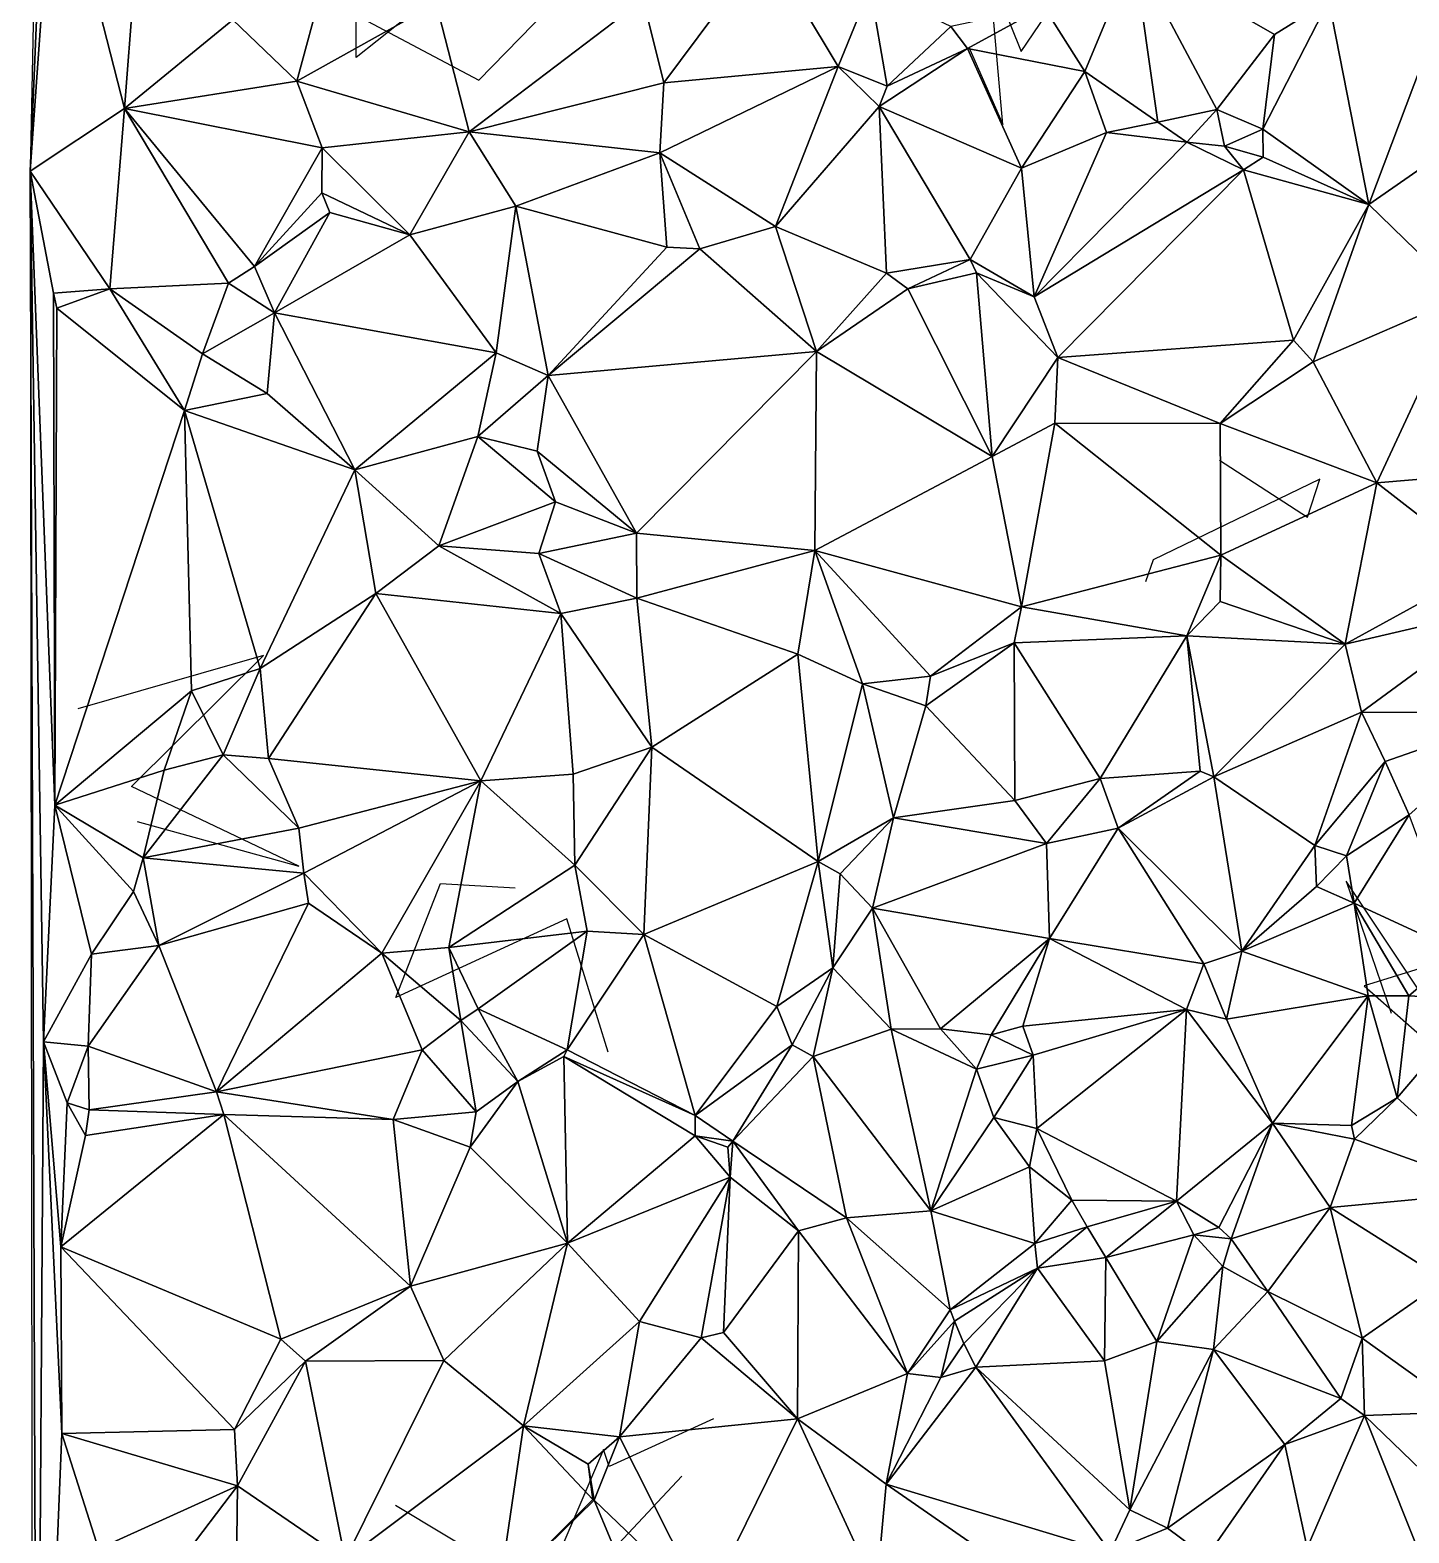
# Model space of a CAD drawing. Header units: metres. Extents: x -15 to 15.6, y -15.7 to 15.2.
# Drawn here: x -14.98 to -5.97, y -5.55 to 4.28 of the extents above; entities that cross this region are included whole.
import ezdxf

# ---------------------------------------------------------------- set-up
doc = ezdxf.new("R2010")
doc.units = ezdxf.units.M
doc.layers.add('CRACKS', color=1, linetype='Continuous')
doc.layers.add('STREET_MESH', color=7, linetype='Continuous')

msp = doc.modelspace()

# ---------------------------------------------------------------- linework, layer by layer
at = {"layer": 'CRACKS'}
for points in [[(-11.7506, 4.9707, 0.1), (-12.8483, 4.0969, 0.1), (-12.8497, 4.3724, 0.1), (-12.0479, 3.949, 0.1), (-11.4243, 4.5882, 0.1)], [(-8.8439, 4.1633, 0.1), (-8.6222, 3.6576, 0.1), (-8.7094, 4.6525, 0.1), (-8.5029, 4.1354, 0.1), (-8.1434, 4.6666, 0.1)], [(-7.2063, 1.4634, 0.1), (-6.6302, 1.0911, 0.1), (-6.5494, 1.3397, 0.1), (-7.6405, 0.8115, 0.1), (-7.6887, 0.6695, 0.1)], [(-14.2804, -0.8984, 0.1), (-13.223, -1.1907, 0.1), (-14.3183, -0.6689, 0.1), (-13.4554, 0.1867, 0.1), (-14.6677, -0.161, 0.1)], [(-11.2008, -2.4069, 0.1), (-11.4723, -1.5352, 0.1), (-12.5908, -2.0489, 0.1), (-12.2988, -1.3042, 0.1), (-11.8095, -1.3329, 0.1)], [(-4.8948, -1.5503, 0.1), (-6.2604, -1.9726, 0.1), (-5.4421, -2.6929, 0.1), (-6.3771, -1.2885, 0.1), (-6.0842, -2.1521, 0.1)], [(-10.5133, -4.8035, 0.1), (-11.1949, -5.1167, 0.1), (-11.232, -5.0051, 0.1), (-11.8007, -6.3332, 0.1), (-10.7196, -5.1789, 0.1)], [(-12.4973, -6.7002, 0.1), (-12.6286, -6.7743, 0.1), (-12.6706, -6.5453, 0.1), (-10.9788, -6.3398, 0.1), (-12.5922, -5.3716, 0.1)]]:
    msp.add_polyline3d(points, dxfattribs=at)
at = {"layer": 'STREET_MESH'}
for points in [[(-14.8087, 7.4692), (-14.8446, 9.9789), (-14.9806, 3.3544)], [(-14.8228, 5.5606), (-14.8087, 7.4692), (-14.9806, 3.3544)], [(-14.364, 3.7638), (-14.8228, 5.5606), (-14.9806, 3.3544)], [(-14.8228, 5.5606), (-14.364, 3.7638), (-14.2465, 5.2909)], [(-14.364, 3.7638), (-13.6551, 4.3419), (-14.2465, 5.2909)], [(-13.236, 3.9419), (-12.9008, 5.1811), (-13.6551, 4.3419)], [(-12.9008, 5.1811), (-13.236, 3.9419), (-12.3262, 4.4506)], [(-10.8378, 3.93), (-10.1716, 4.8271), (-10.9731, 4.4748)], [(-10.1716, 4.8271), (-10.8378, 3.93), (-9.6986, 4.0385)], [(-9.4894, 4.5527), (-10.1716, 4.8271), (-9.6986, 4.0385)], [(-7.765, 4.7757), (-8.3541, 4.4271), (-8.0852, 4.0042)], [(-7.6082, 3.6745), (-7.765, 4.7757), (-8.0852, 4.0042)], [(-6.4916, 4.4673), (-7.765, 4.7757), (-6.8472, 4.2481)], [(-7.765, 4.7757), (-7.2235, 3.7565), (-6.8472, 4.2481)], [(-7.765, 4.7757), (-7.6082, 3.6745), (-7.2235, 3.7565)], [(-9.3783, 3.9084), (-9.4894, 4.5527), (-9.6986, 4.0385)], [(-9.4894, 4.5527), (-9.3783, 3.9084), (-8.9614, 4.2988)], [(-13.236, 3.9419), (-12.1104, 3.6117), (-12.3262, 4.4506)], [(-12.1104, 3.6117), (-10.9731, 4.4748), (-12.3262, 4.4506)], [(-10.8378, 3.93), (-10.9731, 4.4748), (-12.1104, 3.6117)], [(-8.3541, 4.4271), (-8.9614, 4.2988), (-8.853, 4.1558)], [(-8.0852, 4.0042), (-8.3541, 4.4271), (-8.853, 4.1558)], [(-6.9236, 3.6291), (-6.4916, 4.4673), (-6.8472, 4.2481)], [(-6.4916, 4.4673), (-6.9236, 3.6291), (-6.2301, 3.136)], [(-5.7851, 4.3146), (-6.4916, 4.4673), (-6.2301, 3.136)], [(-14.364, 3.7638), (-13.236, 3.9419), (-13.6551, 4.3419)], [(-8.9614, 4.2988), (-9.3783, 3.9084), (-8.853, 4.1558)], [(-7.2235, 3.7565), (-6.9236, 3.6291), (-6.8472, 4.2481)], [(-5.396, 3.7154), (-5.7851, 4.3146), (-6.2301, 3.136)], [(-9.4309, 3.7765), (-8.5002, 3.3725), (-8.853, 4.1558)], [(-9.3783, 3.9084), (-9.4309, 3.7765), (-8.853, 4.1558)], [(-8.5002, 3.3725), (-8.0852, 4.0042), (-8.853, 4.1558)], [(-9.6986, 4.0385), (-10.8634, 3.4731), (-10.107, 2.9908)], [(-9.6986, 4.0385), (-10.8378, 3.93), (-10.8634, 3.4731)], [(-9.4309, 3.7765), (-9.6986, 4.0385), (-10.107, 2.9908)], [(-9.4309, 3.7765), (-9.3783, 3.9084), (-9.6986, 4.0385)], [(-13.0716, 3.5057), (-13.236, 3.9419), (-14.364, 3.7638)], [(-13.0716, 3.5057), (-12.1104, 3.6117), (-13.236, 3.9419)], [(-7.9452, 3.6068), (-8.0852, 4.0042), (-8.5002, 3.3725)], [(-7.6082, 3.6745), (-8.0852, 4.0042), (-7.9452, 3.6068)], [(-10.8634, 3.4731), (-10.8378, 3.93), (-12.1104, 3.6117)], [(-14.4597, 2.5832), (-14.364, 3.7638), (-14.9806, 3.3544)], [(-14.4597, 2.5832), (-13.683, 2.6221), (-14.364, 3.7638)], [(-13.5128, 2.731), (-13.0716, 3.5057), (-14.364, 3.7638)], [(-13.683, 2.6221), (-13.5128, 2.731), (-14.364, 3.7638)], [(-9.3826, 2.6861), (-9.4309, 3.7765), (-10.107, 2.9908)], [(-9.4309, 3.7765), (-8.8354, 2.7756), (-8.5002, 3.3725)], [(-8.8354, 2.7756), (-9.4309, 3.7765), (-9.3826, 2.6861)], [(-7.2235, 3.7565), (-7.6082, 3.6745), (-7.4191, 3.5425)], [(-7.1742, 3.517), (-7.2235, 3.7565), (-7.4191, 3.5425)], [(-7.1742, 3.517), (-6.9236, 3.6291), (-7.2235, 3.7565)], [(-7.6082, 3.6745), (-7.9452, 3.6068), (-7.4191, 3.5425)], [(-5.396, 3.7154), (-6.2301, 3.136), (-5.6114, 2.534)], [(-12.1104, 3.6117), (-13.0716, 3.5057), (-12.4986, 2.9368)], [(-11.8058, 3.1257), (-12.1104, 3.6117), (-12.4986, 2.9368)], [(-11.8058, 3.1257), (-10.8634, 3.4731), (-12.1104, 3.6117)], [(-8.4167, 2.5315), (-7.9452, 3.6068), (-8.5002, 3.3725)], [(-7.9452, 3.6068), (-8.4167, 2.5315), (-7.4191, 3.5425)], [(-8.4167, 2.5315), (-7.0492, 3.3617), (-7.4191, 3.5425)], [(-7.0492, 3.3617), (-7.1742, 3.517), (-7.4191, 3.5425)], [(-7.1742, 3.517), (-6.9209, 3.4441), (-6.9236, 3.6291)], [(-6.9236, 3.6291), (-6.9209, 3.4441), (-6.2301, 3.136)], [(-13.0716, 3.5057), (-13.5128, 2.731), (-13.0742, 3.2128)], [(-13.0716, 3.5057), (-13.0742, 3.2128), (-12.4986, 2.9368)], [(-10.8184, 2.8565), (-10.8634, 3.4731), (-11.8058, 3.1257)], [(-10.107, 2.9908), (-10.8634, 3.4731), (-10.6032, 2.8458)], [(-10.8634, 3.4731), (-10.8184, 2.8565), (-10.6032, 2.8458)], [(-6.9209, 3.4441), (-7.1742, 3.517), (-7.0492, 3.3617)], [(-6.9209, 3.4441), (-7.0492, 3.3617), (-6.2301, 3.136)], [(-14.9354, -8.8952), (-14.8918, -2.3399), (-14.9806, 3.3544)], [(-14.9597, -11.7362), (-14.9354, -8.8952), (-14.9806, 3.3544)], [(-14.8918, -2.3399), (-14.8197, -0.7911), (-14.9806, 3.3544)], [(-14.8197, -0.7911), (-14.8281, 2.5559), (-14.9806, 3.3544)], [(-14.8281, 2.5559), (-14.4597, 2.5832), (-14.9806, 3.3544)], [(-8.8354, 2.7756), (-8.4167, 2.5315), (-8.5002, 3.3725)], [(-7.0492, 3.3617), (-8.4167, 2.5315), (-8.2622, 2.1349)], [(-6.7218, 2.2489), (-7.0492, 3.3617), (-8.2622, 2.1349)], [(-7.0492, 3.3617), (-6.7218, 2.2489), (-6.2301, 3.136)], [(-13.0742, 3.2128), (-13.5128, 2.731), (-13.0213, 3.0837)], [(-12.4986, 2.9368), (-13.0742, 3.2128), (-13.0213, 3.0837)], [(-13.5128, 2.731), (-13.3821, 2.4276), (-13.0213, 3.0837)], [(-13.3821, 2.4276), (-12.4986, 2.9368), (-13.0213, 3.0837)], [(-11.9332, 2.166), (-11.8058, 3.1257), (-12.4986, 2.9368)], [(-11.8058, 3.1257), (-11.9332, 2.166), (-11.5931, 2.0182)], [(-10.8184, 2.8565), (-11.8058, 3.1257), (-11.5931, 2.0182)], [(-6.7218, 2.2489), (-6.594, 2.1069), (-6.2301, 3.136)], [(-6.2301, 3.136), (-6.594, 2.1069), (-5.6114, 2.534)], [(-9.84, 2.1748), (-10.107, 2.9908), (-10.6032, 2.8458)], [(-9.84, 2.1748), (-9.3826, 2.6861), (-10.107, 2.9908)], [(-13.3821, 2.4276), (-11.9332, 2.166), (-12.4986, 2.9368)], [(-10.8184, 2.8565), (-11.5931, 2.0182), (-10.6032, 2.8458)], [(-11.5931, 2.0182), (-9.84, 2.1748), (-10.6032, 2.8458)], [(-8.8354, 2.7756), (-9.3826, 2.6861), (-9.2421, 2.5849)], [(-8.7951, 2.6878), (-8.8354, 2.7756), (-9.2421, 2.5849)], [(-8.4167, 2.5315), (-8.8354, 2.7756), (-8.7951, 2.6878)], [(-13.5128, 2.731), (-13.683, 2.6221), (-13.3821, 2.4276)], [(-9.2421, 2.5849), (-9.3826, 2.6861), (-9.84, 2.1748)], [(-8.7951, 2.6878), (-9.2421, 2.5849), (-8.691, 1.4885)], [(-8.7951, 2.6878), (-8.691, 1.4885), (-8.2622, 2.1349)], [(-8.4167, 2.5315), (-8.7951, 2.6878), (-8.2622, 2.1349)], [(-14.4597, 2.5832), (-14.8281, 2.5559), (-14.8056, 2.4568)], [(-14.8056, 2.4568), (-14.8281, 2.5559), (-14.8197, -0.7911)], [(-14.4597, 2.5832), (-14.8056, 2.4568), (-13.9716, 1.7889)], [(-13.683, 2.6221), (-14.4597, 2.5832), (-13.8536, 2.1581)], [(-13.8536, 2.1581), (-14.4597, 2.5832), (-13.9716, 1.7889)], [(-13.3821, 2.4276), (-13.683, 2.6221), (-13.8536, 2.1581)], [(-9.2421, 2.5849), (-9.84, 2.1748), (-8.691, 1.4885)], [(-13.9716, 1.7889), (-14.8056, 2.4568), (-14.8197, -0.7911)], [(-6.594, 2.1069), (-6.1767, 1.3156), (-5.6114, 2.534)], [(-6.1767, 1.3156), (-5.1675, 1.401), (-5.6114, 2.534)], [(-13.4304, 1.9008), (-13.3821, 2.4276), (-13.8536, 2.1581)], [(-13.4304, 1.9008), (-12.8579, 1.4011), (-13.3821, 2.4276)], [(-12.8579, 1.4011), (-11.9332, 2.166), (-13.3821, 2.4276)], [(-11.9332, 2.166), (-12.8579, 1.4011), (-12.0532, 1.6189)], [(-11.9332, 2.166), (-12.0532, 1.6189), (-11.5931, 2.0182)], [(-11.0162, 0.9863), (-9.84, 2.1748), (-11.5931, 2.0182)], [(-9.84, 2.1748), (-11.0162, 0.9863), (-9.8511, 0.8724)], [(-9.84, 2.1748), (-9.8511, 0.8724), (-8.691, 1.4885)], [(-7.2021, 1.7037), (-6.7218, 2.2489), (-8.2622, 2.1349)], [(-6.7218, 2.2489), (-7.2021, 1.7037), (-6.594, 2.1069)], [(-13.4304, 1.9008), (-13.8536, 2.1581), (-13.9716, 1.7889)], [(-8.691, 1.4885), (-8.2822, 1.7054), (-8.2622, 2.1349)], [(-8.2822, 1.7054), (-7.2021, 1.7037), (-8.2622, 2.1349)], [(-6.594, 2.1069), (-7.2021, 1.7037), (-6.1767, 1.3156)], [(-12.0532, 1.6189), (-11.6665, 1.5226), (-11.5931, 2.0182)], [(-11.6665, 1.5226), (-11.0162, 0.9863), (-11.5931, 2.0182)], [(-12.8579, 1.4011), (-13.4304, 1.9008), (-13.9716, 1.7889)], [(-13.9716, 1.7889), (-14.8197, -0.7911), (-13.9249, -0.0441)], [(-13.4776, 0.1027), (-13.9716, 1.7889), (-13.9249, -0.0441)], [(-13.4776, 0.1027), (-12.8579, 1.4011), (-13.9716, 1.7889)], [(-8.5008, 0.5057), (-8.2822, 1.7054), (-8.691, 1.4885)], [(-8.2822, 1.7054), (-8.5008, 0.5057), (-7.1962, 0.8432)], [(-7.2021, 1.7037), (-8.2822, 1.7054), (-7.1962, 0.8432)], [(-6.1767, 1.3156), (-7.2021, 1.7037), (-7.1962, 0.8432)], [(-12.8579, 1.4011), (-12.3081, 0.9028), (-12.0532, 1.6189)], [(-12.3081, 0.9028), (-11.5457, 1.1912), (-12.0532, 1.6189)], [(-11.5457, 1.1912), (-11.6665, 1.5226), (-12.0532, 1.6189)], [(-11.5457, 1.1912), (-11.0162, 0.9863), (-11.6665, 1.5226)], [(-9.8511, 0.8724), (-8.5008, 0.5057), (-8.691, 1.4885)], [(-12.7216, 0.5928), (-12.8579, 1.4011), (-13.4776, 0.1027)], [(-12.3081, 0.9028), (-12.8579, 1.4011), (-12.7216, 0.5928)], [(-5.1675, 1.401), (-6.1767, 1.3156), (-5.4663, 0.7647)], [(-6.1767, 1.3156), (-7.1962, 0.8432), (-6.3854, 0.2616)], [(-5.4663, 0.7647), (-6.1767, 1.3156), (-6.3854, 0.2616)], [(-11.5457, 1.1912), (-12.3081, 0.9028), (-11.6557, 0.8532)], [(-11.0162, 0.9863), (-11.5457, 1.1912), (-11.6557, 0.8532)], [(-11.0136, 0.5624), (-11.0162, 0.9863), (-11.6557, 0.8532)], [(-11.0162, 0.9863), (-11.0136, 0.5624), (-9.8511, 0.8724)], [(-12.3081, 0.9028), (-12.7216, 0.5928), (-11.5119, 0.4613)], [(-12.3081, 0.9028), (-11.5119, 0.4613), (-11.6557, 0.8532)], [(-11.5119, 0.4613), (-11.0136, 0.5624), (-11.6557, 0.8532)], [(-9.8511, 0.8724), (-11.0136, 0.5624), (-9.9614, 0.1954)], [(-9.5404, 0.0008), (-9.8511, 0.8724), (-9.9614, 0.1954)], [(-9.0939, 0.0507), (-9.8511, 0.8724), (-9.5404, 0.0008)], [(-9.0939, 0.0507), (-8.5008, 0.5057), (-9.8511, 0.8724)], [(-8.5008, 0.5057), (-7.4196, 0.3155), (-7.1962, 0.8432)], [(-7.4196, 0.3155), (-7.201, 0.54), (-7.1962, 0.8432)], [(-7.1962, 0.8432), (-7.201, 0.54), (-6.3854, 0.2616)], [(-5.3395, 0.504), (-5.4663, 0.7647), (-6.3854, 0.2616)], [(-13.4219, -0.4863), (-12.7216, 0.5928), (-13.4776, 0.1027)], [(-12.7216, 0.5928), (-13.4219, -0.4863), (-12.0342, -0.633)], [(-11.5119, 0.4613), (-12.7216, 0.5928), (-12.0342, -0.633)], [(-10.9156, -0.4117), (-11.0136, 0.5624), (-11.5119, 0.4613)], [(-11.0136, 0.5624), (-10.9156, -0.4117), (-9.9614, 0.1954)], [(-8.5008, 0.5057), (-9.0939, 0.0507), (-8.5473, 0.2699)], [(-8.5008, 0.5057), (-8.5473, 0.2699), (-7.4196, 0.3155)], [(-7.201, 0.54), (-7.4196, 0.3155), (-6.3854, 0.2616)], [(-6.2783, -0.1847), (-5.3395, 0.504), (-6.3854, 0.2616)], [(-5.3395, 0.504), (-6.2783, -0.1847), (-5.213, -0.1875)], [(-11.4309, -0.5882), (-11.5119, 0.4613), (-12.0342, -0.633)], [(-11.4309, -0.5882), (-10.9156, -0.4117), (-11.5119, 0.4613)], [(-7.4196, 0.3155), (-8.5473, 0.2699), (-7.9863, -0.6173)], [(-7.3331, -0.5698), (-7.4196, 0.3155), (-7.9863, -0.6173)], [(-7.4196, 0.3155), (-7.2423, -0.6057), (-6.3854, 0.2616)], [(-7.3331, -0.5698), (-7.2423, -0.6057), (-7.4196, 0.3155)], [(-8.544, -0.7609), (-8.5473, 0.2699), (-9.126, -0.1415)], [(-8.5473, 0.2699), (-9.0939, 0.0507), (-9.126, -0.1415)], [(-8.5473, 0.2699), (-8.544, -0.7609), (-7.9863, -0.6173)], [(-7.2423, -0.6057), (-6.2783, -0.1847), (-6.3854, 0.2616)], [(-13.7185, -0.4627), (-13.4776, 0.1027), (-13.9249, -0.0441)], [(-13.7185, -0.4627), (-13.4219, -0.4863), (-13.4776, 0.1027)], [(-10.9156, -0.4117), (-9.829, -1.1605), (-9.9614, 0.1954)], [(-9.829, -1.1605), (-9.5404, 0.0008), (-9.9614, 0.1954)], [(-9.5404, 0.0008), (-9.829, -1.1605), (-9.3377, -0.8746)], [(-9.0939, 0.0507), (-9.5404, 0.0008), (-9.126, -0.1415)], [(-9.126, -0.1415), (-9.5404, 0.0008), (-9.3377, -0.8746)], [(-14.8197, -0.7911), (-14.1042, -0.5633), (-13.9249, -0.0441)], [(-14.1042, -0.5633), (-13.7185, -0.4627), (-13.9249, -0.0441)], [(-8.544, -0.7609), (-9.126, -0.1415), (-9.3377, -0.8746)], [(-6.2783, -0.1847), (-7.2423, -0.6057), (-6.582, -1.0565)], [(-6.1221, -0.5071), (-6.2783, -0.1847), (-6.582, -1.0565)], [(-6.2783, -0.1847), (-6.1221, -0.5071), (-5.213, -0.1875)], [(-6.1221, -0.5071), (-5.9663, -0.8549), (-5.213, -0.1875)], [(-13.7185, -0.4627), (-14.1042, -0.5633), (-14.2412, -1.135)], [(-13.2244, -0.9426), (-13.7185, -0.4627), (-14.2412, -1.135)], [(-13.4219, -0.4863), (-13.7185, -0.4627), (-13.2244, -0.9426)], [(-13.4219, -0.4863), (-13.2244, -0.9426), (-12.0342, -0.633)], [(-11.4197, -1.1833), (-10.9156, -0.4117), (-11.4309, -0.5882)], [(-10.9156, -0.4117), (-11.4197, -1.1833), (-10.9685, -1.6374)], [(-10.9156, -0.4117), (-10.9685, -1.6374), (-9.829, -1.1605)], [(-14.2412, -1.135), (-14.1042, -0.5633), (-14.8197, -0.7911)], [(-11.4197, -1.1833), (-11.4309, -0.5882), (-12.0342, -0.633)], [(-7.8692, -0.942), (-7.3331, -0.5698), (-7.9863, -0.6173)], [(-7.8692, -0.942), (-7.2423, -0.6057), (-7.3331, -0.5698)], [(-6.3753, -1.1235), (-6.1221, -0.5071), (-6.582, -1.0565)], [(-6.3753, -1.1235), (-5.9663, -0.8549), (-6.1221, -0.5071)], [(-13.2244, -0.9426), (-13.1912, -1.2366), (-12.0342, -0.633)], [(-13.1912, -1.2366), (-12.6818, -1.7591), (-12.0342, -0.633)], [(-12.6818, -1.7591), (-12.2431, -1.7214), (-12.0342, -0.633)], [(-12.2431, -1.7214), (-11.4197, -1.1833), (-12.0342, -0.633)], [(-7.9863, -0.6173), (-8.544, -0.7609), (-8.3367, -1.0428)], [(-7.8692, -0.942), (-7.9863, -0.6173), (-8.3367, -1.0428)], [(-7.2423, -0.6057), (-7.8692, -0.942), (-7.0598, -1.7463)], [(-7.2423, -0.6057), (-7.0598, -1.7463), (-6.582, -1.0565)], [(-8.544, -0.7609), (-9.3377, -0.8746), (-8.3367, -1.0428)], [(-14.5786, -1.7659), (-14.8197, -0.7911), (-14.8918, -2.3399)], [(-14.3052, -1.3559), (-14.2412, -1.135), (-14.8197, -0.7911)], [(-14.5786, -1.7659), (-14.3052, -1.3559), (-14.8197, -0.7911)], [(-9.829, -1.1605), (-9.6851, -1.2408), (-9.3377, -0.8746)], [(-9.6851, -1.2408), (-9.4745, -1.4656), (-9.3377, -0.8746)], [(-9.3377, -0.8746), (-9.4745, -1.4656), (-8.3367, -1.0428)], [(-6.326, -1.4331), (-5.9663, -0.8549), (-6.3753, -1.1235)], [(-5.9663, -0.8549), (-6.326, -1.4331), (-5.6318, -1.753)], [(-13.1912, -1.2366), (-13.2244, -0.9426), (-14.2412, -1.135)], [(-8.3165, -1.6624), (-7.8692, -0.942), (-8.3367, -1.0428)], [(-7.3093, -1.8291), (-7.8692, -0.942), (-8.3165, -1.6624)], [(-7.0598, -1.7463), (-7.8692, -0.942), (-7.3093, -1.8291)], [(-9.4745, -1.4656), (-8.3165, -1.6624), (-8.3367, -1.0428)], [(-7.0598, -1.7463), (-6.572, -1.3233), (-6.582, -1.0565)], [(-6.572, -1.3233), (-6.3753, -1.1235), (-6.582, -1.0565)], [(-14.3052, -1.3559), (-14.138, -1.7101), (-14.2412, -1.135)], [(-14.138, -1.7101), (-13.1912, -1.2366), (-14.2412, -1.135)], [(-10.9685, -1.6374), (-10.1002, -2.1078), (-9.829, -1.1605)], [(-10.1002, -2.1078), (-9.7344, -1.8548), (-9.829, -1.1605)], [(-9.7344, -1.8548), (-9.6851, -1.2408), (-9.829, -1.1605)], [(-6.572, -1.3233), (-6.326, -1.4331), (-6.3753, -1.1235)], [(-13.1912, -1.2366), (-14.138, -1.7101), (-13.1599, -1.4329)], [(-12.6818, -1.7591), (-13.1912, -1.2366), (-13.1599, -1.4329)], [(-11.3389, -1.6147), (-11.4197, -1.1833), (-12.2431, -1.7214)], [(-11.4197, -1.1833), (-11.3389, -1.6147), (-10.9685, -1.6374)], [(-9.6851, -1.2408), (-9.7344, -1.8548), (-9.4745, -1.4656)], [(-14.138, -1.7101), (-14.3052, -1.3559), (-14.5786, -1.7659)], [(-7.0598, -1.7463), (-6.326, -1.4331), (-6.572, -1.3233)], [(-14.138, -1.7101), (-13.763, -2.6653), (-13.1599, -1.4329)], [(-13.763, -2.6653), (-12.6818, -1.7591), (-13.1599, -1.4329)], [(-9.7344, -1.8548), (-9.3528, -2.256), (-9.4745, -1.4656)], [(-9.0292, -2.2531), (-8.3165, -1.6624), (-9.4745, -1.4656)], [(-9.3528, -2.256), (-9.0292, -2.2531), (-9.4745, -1.4656)], [(-6.326, -1.4331), (-7.0598, -1.7463), (-6.2334, -2.0389)], [(-5.9689, -2.0376), (-6.326, -1.4331), (-6.2334, -2.0389)], [(-6.326, -1.4331), (-5.9689, -2.0376), (-5.6318, -1.753)], [(-12.0513, -2.1236), (-11.3389, -1.6147), (-12.2431, -1.7214)], [(-12.0513, -2.1236), (-11.4709, -2.3921), (-11.3389, -1.6147)], [(-11.3389, -1.6147), (-11.4709, -2.3921), (-10.9685, -1.6374)], [(-11.4709, -2.3921), (-10.6327, -2.8199), (-10.9685, -1.6374)], [(-10.6327, -2.8199), (-10.1002, -2.1078), (-10.9685, -1.6374)], [(-8.3165, -1.6624), (-9.0292, -2.2531), (-8.6991, -2.2925)], [(-8.4913, -2.2357), (-8.3165, -1.6624), (-8.6991, -2.2925)], [(-8.4913, -2.2357), (-7.4209, -2.1276), (-8.3165, -1.6624)], [(-7.4209, -2.1276), (-7.3093, -1.8291), (-8.3165, -1.6624)], [(-14.6007, -2.3668), (-14.5786, -1.7659), (-14.8918, -2.3399)], [(-14.138, -1.7101), (-14.5786, -1.7659), (-14.6007, -2.3668)], [(-13.763, -2.6653), (-14.138, -1.7101), (-14.6007, -2.3668)], [(-13.763, -2.6653), (-12.4187, -2.3904), (-12.6818, -1.7591)], [(-12.6818, -1.7591), (-12.1642, -2.199), (-12.2431, -1.7214)], [(-12.4187, -2.3904), (-12.1642, -2.199), (-12.6818, -1.7591)], [(-12.1642, -2.199), (-12.0513, -2.1236), (-12.2431, -1.7214)], [(-7.1593, -2.19), (-7.0598, -1.7463), (-7.3093, -1.8291)], [(-7.0598, -1.7463), (-7.1593, -2.19), (-6.2334, -2.0389)], [(-5.9689, -2.0376), (-5.4978, -2.0653), (-5.6318, -1.753)], [(-9.7344, -1.8548), (-10.1002, -2.1078), (-9.9991, -2.3583)], [(-9.8608, -2.4343), (-9.7344, -1.8548), (-9.9991, -2.3583)], [(-9.8608, -2.4343), (-9.3528, -2.256), (-9.7344, -1.8548)], [(-7.4209, -2.1276), (-7.1593, -2.19), (-7.3093, -1.8291)], [(-6.2334, -2.0389), (-7.1593, -2.19), (-6.8591, -2.8703)], [(-6.3422, -2.8851), (-6.2334, -2.0389), (-6.8591, -2.8703)], [(-6.2334, -2.0389), (-6.3422, -2.8851), (-6.0449, -2.7055)], [(-5.9689, -2.0376), (-6.2334, -2.0389), (-6.0449, -2.7055)], [(-5.4978, -2.0653), (-5.9689, -2.0376), (-6.0449, -2.7055)], [(-12.1642, -2.199), (-11.7917, -2.5982), (-12.0513, -2.1236)], [(-11.7917, -2.5982), (-11.4709, -2.3921), (-12.0513, -2.1236)], [(-10.1002, -2.1078), (-10.6327, -2.8199), (-9.9991, -2.3583)], [(-7.4209, -2.1276), (-8.4913, -2.2357), (-8.4228, -2.4259)], [(-7.4209, -2.1276), (-8.4228, -2.4259), (-8.4007, -2.9065)], [(-7.4209, -2.1276), (-8.4007, -2.9065), (-7.4875, -3.3801)], [(-6.8591, -2.8703), (-7.4209, -2.1276), (-7.4875, -3.3801)], [(-7.1593, -2.19), (-7.4209, -2.1276), (-6.8591, -2.8703)], [(-5.3682, -3.318), (-5.4978, -2.0653), (-6.0449, -2.7055)], [(-12.0643, -2.7976), (-12.1642, -2.199), (-12.4187, -2.3904)], [(-12.0643, -2.7976), (-11.7917, -2.5982), (-12.1642, -2.199)], [(-9.3528, -2.256), (-9.8608, -2.4343), (-9.0934, -3.4449)], [(-9.3528, -2.256), (-8.7945, -2.5183), (-9.0292, -2.2531)], [(-8.7945, -2.5183), (-9.3528, -2.256), (-9.0934, -3.4449)], [(-9.0292, -2.2531), (-8.7945, -2.5183), (-8.6991, -2.2925)], [(-8.4228, -2.4259), (-8.4913, -2.2357), (-8.6991, -2.2925)], [(-14.8918, -2.3399), (-14.9354, -8.8952), (-14.7722, -4.9005)], [(-14.7802, -3.6795), (-14.8918, -2.3399), (-14.7722, -4.9005)], [(-14.7802, -3.6795), (-14.7385, -2.7374), (-14.8918, -2.3399)], [(-14.7385, -2.7374), (-14.6007, -2.3668), (-14.8918, -2.3399)], [(-8.7945, -2.5183), (-8.4228, -2.4259), (-8.6991, -2.2925)], [(-14.7385, -2.7374), (-14.5945, -2.783), (-14.6007, -2.3668)], [(-14.5945, -2.783), (-13.763, -2.6653), (-14.6007, -2.3668)], [(-12.4187, -2.3904), (-13.763, -2.6653), (-12.6071, -2.8461)], [(-12.0643, -2.7976), (-12.4187, -2.3904), (-12.6071, -2.8461)], [(-11.4709, -2.3921), (-11.7917, -2.5982), (-11.491, -2.435)], [(-11.491, -2.435), (-11.7917, -2.5982), (-11.4667, -3.6552)], [(-11.4709, -2.3921), (-11.491, -2.435), (-10.6327, -2.8199)], [(-11.491, -2.435), (-10.6332, -2.9541), (-10.6327, -2.8199)], [(-10.6332, -2.9541), (-11.491, -2.435), (-11.4667, -3.6552)], [(-10.6327, -2.8199), (-10.3872, -2.9887), (-9.9991, -2.3583)], [(-10.3872, -2.9887), (-9.8608, -2.4343), (-9.9991, -2.3583)], [(-9.8608, -2.4343), (-10.3872, -2.9887), (-9.6444, -3.4893)], [(-9.0934, -3.4449), (-9.8608, -2.4343), (-9.6444, -3.4893)], [(-8.4228, -2.4259), (-8.7945, -2.5183), (-8.68, -2.8344)], [(-8.4228, -2.4259), (-8.68, -2.8344), (-8.4007, -2.9065)], [(-8.7945, -2.5183), (-9.0934, -3.4449), (-8.68, -2.8344)], [(-11.7917, -2.5982), (-12.0643, -2.7976), (-12.1031, -3.0281)], [(-11.4667, -3.6552), (-11.7917, -2.5982), (-12.1031, -3.0281)], [(-14.6187, -2.9509), (-14.7385, -2.7374), (-14.7802, -3.6795)], [(-14.5945, -2.783), (-14.7385, -2.7374), (-14.6187, -2.9509)], [(-13.763, -2.6653), (-14.5945, -2.783), (-13.7135, -2.8133)], [(-12.6071, -2.8461), (-13.763, -2.6653), (-13.7135, -2.8133)], [(-6.3422, -2.8851), (-6.3227, -2.9765), (-6.0449, -2.7055)], [(-6.3227, -2.9765), (-5.3682, -3.318), (-6.0449, -2.7055)], [(-14.6187, -2.9509), (-14.7802, -3.6795), (-13.7135, -2.8133)], [(-14.7802, -3.6795), (-13.341, -4.2838), (-13.7135, -2.8133)], [(-14.5945, -2.783), (-14.6187, -2.9509), (-13.7135, -2.8133)], [(-12.4929, -3.9367), (-12.6071, -2.8461), (-13.7135, -2.8133)], [(-13.341, -4.2838), (-12.4929, -3.9367), (-13.7135, -2.8133)], [(-12.0643, -2.7976), (-12.6071, -2.8461), (-12.1031, -3.0281)], [(-12.6071, -2.8461), (-12.4929, -3.9367), (-12.1031, -3.0281)], [(-10.6332, -2.9541), (-10.3872, -2.9887), (-10.6327, -2.8199)], [(-9.0934, -3.4449), (-8.4478, -3.1555), (-8.68, -2.8344)], [(-8.68, -2.8344), (-8.4478, -3.1555), (-8.4007, -2.9065)], [(-8.4478, -3.1555), (-8.1717, -3.3744), (-8.4007, -2.9065)], [(-8.4007, -2.9065), (-8.1717, -3.3744), (-7.4875, -3.3801)], [(-7.2104, -3.552), (-6.8591, -2.8703), (-7.4875, -3.3801)], [(-7.2104, -3.552), (-7.1297, -3.6276), (-6.8591, -2.8703)], [(-7.1297, -3.6276), (-6.4827, -3.4219), (-6.8591, -2.8703)], [(-6.3227, -2.9765), (-6.3422, -2.8851), (-6.8591, -2.8703)], [(-6.4827, -3.4219), (-6.3227, -2.9765), (-6.8591, -2.8703)], [(-12.4929, -3.9367), (-11.4667, -3.6552), (-12.1031, -3.0281)], [(-10.4036, -3.2243), (-10.6332, -2.9541), (-11.4667, -3.6552)], [(-10.4204, -3.0284), (-10.6332, -2.9541), (-10.4036, -3.2243)], [(-10.4204, -3.0284), (-10.3872, -2.9887), (-10.6332, -2.9541)], [(-10.3872, -2.9887), (-10.4204, -3.0284), (-10.4036, -3.2243)], [(-10.3872, -2.9887), (-10.4036, -3.2243), (-9.9567, -3.5741)], [(-10.3872, -2.9887), (-9.9567, -3.5741), (-9.6444, -3.4893)], [(-6.3227, -2.9765), (-6.4827, -3.4219), (-5.3682, -3.318)], [(-10.4036, -3.2243), (-11.4667, -3.6552), (-10.9961, -4.1671)], [(-10.4036, -3.2243), (-10.9961, -4.1671), (-10.5934, -4.2739)], [(-10.4484, -4.2396), (-10.4036, -3.2243), (-10.5934, -4.2739)], [(-9.9567, -3.5741), (-10.4036, -3.2243), (-10.4484, -4.2396)], [(-8.4478, -3.1555), (-9.0934, -3.4449), (-8.4121, -3.6567)], [(-8.1717, -3.3744), (-8.4478, -3.1555), (-8.4121, -3.6567)], [(-6.4827, -3.4219), (-5.7316, -3.897), (-5.3682, -3.318)], [(-8.0712, -3.5488), (-8.1717, -3.3744), (-8.4121, -3.6567)], [(-8.1717, -3.3744), (-8.0712, -3.5488), (-7.4875, -3.3801)], [(-8.0712, -3.5488), (-7.9489, -3.7495), (-7.4875, -3.3801)], [(-7.9489, -3.7495), (-7.3743, -3.6008), (-7.4875, -3.3801)], [(-7.3743, -3.6008), (-7.2104, -3.552), (-7.4875, -3.3801)], [(-6.4827, -3.4219), (-7.1297, -3.6276), (-6.8893, -3.9723)], [(-6.2723, -4.2772), (-6.4827, -3.4219), (-6.8893, -3.9723)], [(-6.2723, -4.2772), (-5.7316, -3.897), (-6.4827, -3.4219)], [(-9.9567, -3.5741), (-9.2453, -4.5071), (-9.6444, -3.4893)], [(-8.9664, -4.091), (-9.0934, -3.4449), (-9.6444, -3.4893)], [(-9.2453, -4.5071), (-8.9664, -4.091), (-9.6444, -3.4893)], [(-9.0934, -3.4449), (-8.9664, -4.091), (-8.4121, -3.6567)], [(-9.9567, -3.5741), (-10.4484, -4.2396), (-9.9649, -4.8033)], [(-9.2453, -4.5071), (-9.9567, -3.5741), (-9.9649, -4.8033)], [(-8.0712, -3.5488), (-8.4121, -3.6567), (-8.3965, -3.8191)], [(-7.9489, -3.7495), (-8.0712, -3.5488), (-8.3965, -3.8191)], [(-7.6156, -4.2989), (-7.3743, -3.6008), (-7.9489, -3.7495)], [(-7.1836, -3.8081), (-7.3743, -3.6008), (-7.6156, -4.2989)], [(-7.1297, -3.6276), (-7.2104, -3.552), (-7.3743, -3.6008)], [(-7.1836, -3.8081), (-7.1297, -3.6276), (-7.3743, -3.6008)], [(-7.1297, -3.6276), (-7.1836, -3.8081), (-6.8893, -3.9723)], [(-13.6453, -4.8747), (-14.7802, -3.6795), (-14.7722, -4.9005)], [(-13.6453, -4.8747), (-13.341, -4.2838), (-14.7802, -3.6795)], [(-11.4667, -3.6552), (-12.4929, -3.9367), (-12.2762, -4.4223)], [(-11.4667, -3.6552), (-12.2762, -4.4223), (-11.7559, -4.8489)], [(-10.9961, -4.1671), (-11.4667, -3.6552), (-11.7559, -4.8489)], [(-8.4121, -3.6567), (-8.9664, -4.091), (-8.3965, -3.8191)], [(-8.9664, -4.091), (-8.9376, -4.1646), (-8.3965, -3.8191)], [(-8.9376, -4.1646), (-8.8761, -4.3105), (-8.3965, -3.8191)], [(-8.8761, -4.3105), (-8.7993, -4.4661), (-8.3965, -3.8191)], [(-8.7993, -4.4661), (-7.9568, -4.4254), (-8.3965, -3.8191)], [(-7.9568, -4.4254), (-7.9489, -3.7495), (-8.3965, -3.8191)], [(-7.9568, -4.4254), (-7.6156, -4.2989), (-7.9489, -3.7495)], [(-7.2441, -4.3505), (-7.1836, -3.8081), (-7.6156, -4.2989)], [(-7.1836, -3.8081), (-7.2441, -4.3505), (-6.8893, -3.9723)], [(-5.7316, -3.897), (-6.2723, -4.2772), (-5.6025, -4.7585)], [(-13.341, -4.2838), (-13.1808, -4.4278), (-12.4929, -3.9367)], [(-12.4929, -3.9367), (-13.1808, -4.4278), (-12.2762, -4.4223)], [(-7.2441, -4.3505), (-6.4133, -4.6712), (-6.8893, -3.9723)], [(-6.4133, -4.6712), (-6.2723, -4.2772), (-6.8893, -3.9723)], [(-8.9376, -4.1646), (-8.9664, -4.091), (-9.2453, -4.5071)], [(-11.1271, -4.9226), (-10.9961, -4.1671), (-11.7559, -4.8489)], [(-10.5934, -4.2739), (-10.9961, -4.1671), (-11.1271, -4.9226)], [(-9.0271, -4.5346), (-8.9376, -4.1646), (-9.2453, -4.5071)], [(-8.8761, -4.3105), (-8.9376, -4.1646), (-9.0271, -4.5346)], [(-13.6453, -4.8747), (-13.1808, -4.4278), (-13.341, -4.2838)], [(-10.5934, -4.2739), (-11.1271, -4.9226), (-9.9649, -4.8033)], [(-10.4484, -4.2396), (-10.5934, -4.2739), (-9.9649, -4.8033)], [(-8.8761, -4.3105), (-9.0271, -4.5346), (-8.7993, -4.4661)], [(-7.6156, -4.2989), (-7.9568, -4.4254), (-7.7916, -5.3981)], [(-7.2441, -4.3505), (-7.6156, -4.2989), (-7.7916, -5.3981)], [(-6.2723, -4.2772), (-6.4133, -4.6712), (-6.2576, -4.7822)], [(-6.2723, -4.2772), (-6.2576, -4.7822), (-5.6025, -4.7585)], [(-7.5463, -5.5197), (-7.2441, -4.3505), (-7.7916, -5.3981)], [(-7.2441, -4.3505), (-7.5463, -5.5197), (-6.7779, -4.9708)], [(-6.4133, -4.6712), (-7.2441, -4.3505), (-6.7779, -4.9708)], [(-13.1808, -4.4278), (-13.6453, -4.8747), (-13.6255, -5.2424)], [(-12.9209, -5.7243), (-13.1808, -4.4278), (-13.6255, -5.2424)], [(-13.1808, -4.4278), (-12.9209, -5.7243), (-12.2762, -4.4223)], [(-12.2762, -4.4223), (-12.9209, -5.7243), (-11.7559, -4.8489)], [(-9.2453, -4.5071), (-9.9649, -4.8033), (-9.3856, -5.2308)], [(-7.9215, -5.6726), (-8.7993, -4.4661), (-9.3856, -5.2308)], [(-8.7993, -4.4661), (-9.0271, -4.5346), (-9.3856, -5.2308)], [(-9.0271, -4.5346), (-9.2453, -4.5071), (-9.3856, -5.2308)], [(-7.9568, -4.4254), (-8.7993, -4.4661), (-7.7916, -5.3981)], [(-8.7993, -4.4661), (-7.9215, -5.6726), (-7.7916, -5.3981)], [(-6.2576, -4.7822), (-6.4133, -4.6712), (-6.7779, -4.9708)], [(-11.1271, -4.9226), (-10.5677, -6.032), (-9.9649, -4.8033)], [(-10.5677, -6.032), (-9.4487, -5.9223), (-9.9649, -4.8033)], [(-9.9649, -4.8033), (-9.4487, -5.9223), (-9.3856, -5.2308)], [(-6.6325, -5.6466), (-6.2576, -4.7822), (-6.7779, -4.9708)], [(-6.2576, -4.7822), (-6.6325, -5.6466), (-5.7934, -5.9428)], [(-6.2576, -4.7822), (-5.393, -5.617), (-5.6025, -4.7585)], [(-5.393, -5.617), (-6.2576, -4.7822), (-5.7934, -5.9428)], [(-14.9354, -8.8952), (-14.5323, -5.6537), (-14.7722, -4.9005)], [(-13.6255, -5.2424), (-13.6453, -4.8747), (-14.7722, -4.9005)], [(-14.5323, -5.6537), (-13.6255, -5.2424), (-14.7722, -4.9005)], [(-12.9209, -5.7243), (-11.9157, -5.9461), (-11.7559, -4.8489)], [(-11.9157, -5.9461), (-11.3028, -5.3306), (-11.7559, -4.8489)], [(-11.3317, -5.101), (-11.1271, -4.9226), (-11.7559, -4.8489)], [(-11.3028, -5.3306), (-11.3317, -5.101), (-11.7559, -4.8489)], [(-11.3317, -5.101), (-11.2937, -5.3364), (-11.1271, -4.9226)], [(-11.1271, -4.9226), (-11.2937, -5.3364), (-10.5677, -6.032)], [(-7.5463, -5.5197), (-7.2909, -5.708), (-6.7779, -4.9708)], [(-7.2909, -5.708), (-6.6325, -5.6466), (-6.7779, -4.9708)], [(-11.2937, -5.3364), (-11.3317, -5.101), (-11.3028, -5.3306)], [(-14.5323, -5.6537), (-14.3516, -6.2004), (-13.6255, -5.2424)], [(-13.6255, -5.2424), (-14.3516, -6.2004), (-13.6401, -6.4681)], [(-12.9209, -5.7243), (-13.6255, -5.2424), (-13.6401, -6.4681)], [(-9.4487, -5.9223), (-8.2264, -6.0345), (-9.3856, -5.2308)], [(-8.2264, -6.0345), (-7.9215, -5.6726), (-9.3856, -5.2308)], [(-11.2937, -5.3364), (-11.3028, -5.3306), (-11.9157, -5.9461)], [(-11.071, -5.8673), (-11.2937, -5.3364), (-11.9157, -5.9461)], [(-11.2937, -5.3364), (-11.071, -5.8673), (-10.5677, -6.032)], [(-7.9215, -5.6726), (-7.5463, -5.5197), (-7.7916, -5.3981)], [(-7.2909, -5.708), (-7.5463, -5.5197), (-7.9215, -5.6726)]]:
    msp.add_3dface(points, dxfattribs=at)

doc.saveas('drawing.dxf')
